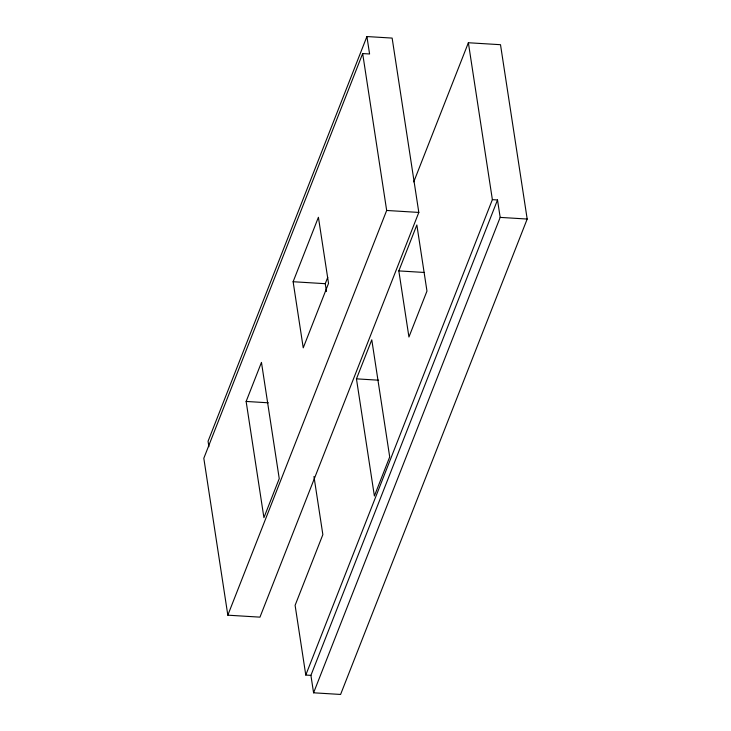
<?xml version="1.0" encoding="UTF-8"?>
<svg xmlns="http://www.w3.org/2000/svg" width="731" height="731" viewBox="0 0 731 731"><rect width="100%" height="100%" fill="white"/><g stroke="black" fill="none" stroke-linecap="round" stroke-linejoin="round"><path stroke-width="1.1" d="M366.916 36.55L369.584 53.984L362.667 53.564L203.812 458.273L227.825 615.182L259.962 617.147L418.817 212.429L392.136 38.085L366.916 36.55L208.061 441.259L208.902 446.714M246.137 401.447L261.46 362.402L279.242 478.622L263.918 517.667L246.137 401.447L268.295 402.799M293.122 281.727L318.414 217.281L328.53 283.381L303.237 347.837L293.122 281.727L325.258 283.692L327.753 277.351M227.825 615.182L386.672 210.464L362.667 53.564M413.746 181.891L468.37 42.745L500.507 44.701L527.188 219.044L340.591 694.45L313.581 692.805L310.913 675.371L497.509 199.965L492.374 199.645L305.777 675.051L310.913 675.371M356.454 378.85L371.777 339.805L389.705 456.939L374.382 495.983L356.454 378.85L378.621 380.202M398.824 270.909L416.853 224.974L426.968 291.075L408.94 337.009L398.824 270.909L424.318 272.462M313.581 692.805L500.178 217.39L497.509 199.965M386.672 210.464L418.817 212.429M500.178 217.39L527.188 219.044M468.37 42.745L492.374 199.645M325.258 283.692L326.465 291.532M313.964 476.511L322.855 534.626L295.105 605.323L305.777 675.051"/></g></svg>
